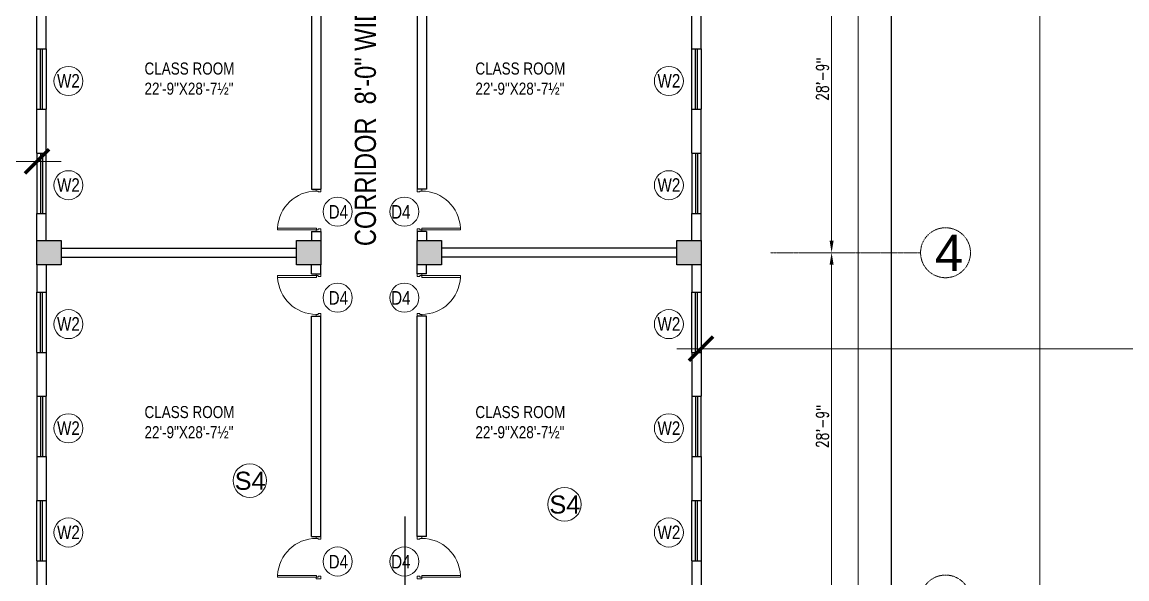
# Model space of a CAD drawing. Header units: inches. Extents: x -110725 to 51121, y 8404 to 44825.
# Drawn here: x 22167 to 23265, y 22044 to 22598 of the extents above; entities that cross this region are included whole.
import ezdxf

# ---------------------------------------------------------------- set-up
doc = ezdxf.new("R2010")
doc.units = ezdxf.units.IN
doc.header["$LTSCALE"] = 0.1
doc.header["$MEASUREMENT"] = 0
doc.linetypes.add('CENTER', pattern=[2, 1.25, -0.25, 0.25, -0.25])
doc.layers.get('0').update_dxf_attribs({"color": 1, "lineweight": 0})
doc.layers.get('Defpoints').update_dxf_attribs({"lineweight": 0})
for name, color, linetype in [('COL', 6, 'Continuous'), ('Column Hatch', 7, 'Continuous'), ('GF', 1, 'Continuous'), ('GFW', 5, 'Continuous'), ('GREEN BELT', 80, 'Continuous')]:
    doc.layers.add(name, color=color, linetype=linetype)
for name, color, linetype, lineweight in [('dim', 252, 'Continuous', 0), ('DOOR', 32, 'Continuous', 0), ('GRID', 8, 'CENTER', 0), ('TEXT', 3, 'Continuous', 0)]:
    doc.layers.add(name, color=color, linetype=linetype, lineweight=lineweight)
doc.styles.add('ATIF', font='arial.ttf')
doc.styles.add('EHSAN', font='arial.ttf', dxfattribs={"height": 54})
doc.styles.add('ROMANS', font='arial.ttf', dxfattribs={"width": 0.8, "height": 15})
doc.styles.add('WORKING', font='romans.shx', dxfattribs={"width": 0.75})
doc.dimstyles.new('1-8', dxfattribs={"dimtxt": 6, "dimasz": 6, "dimexe": 3, "dimexo": 1, "dimgap": 2, "dimtad": 1, "dimdec": 1, "dimzin": 3, "dimdsep": 46, "dimlunit": 4, "dimtxsty": 'WORKING', "dimcen": 2, "dimdle": 3, "dimadec": 0, "dimazin": 0, "dimtfac": 0.75, "dimtdec": 1, "dimtofl": 0, "dimtmove": 1, "dimatfit": 0, "dimfxl": 4, "dimtolj": 1, "dimtzin": 0, "dimlwd": -1, "dimlwe": -1, "dimarcsym": 1})
doc.dimstyles.new('DIM1', dxfattribs={"dimtxt": 54, "dimasz": 6, "dimexe": 6, "dimexo": 3, "dimgap": 1, "dimtad": 0, "dimzin": 0, "dimdsep": 46, "dimlunit": 4, "dimtxsty": 'EHSAN', "dimblk": 'ARCHTICK', "dimcen": 3, "dimdle": 6, "dimclrd": 4, "dimclre": 4, "dimclrt": 6, "dimadec": 0, "dimazin": 0, "dimtfac": 1, "dimtofl": 0, "dimtmove": 1, "dimatfit": 3, "dimldrblk": 'ARCHTICK', "dimfxl": 4, "dimtolj": 1, "dimtzin": 3, "dimlwd": -1, "dimlwe": -1, "dimarcsym": 0})

# ---------------------------------------------------------------- blocks, each defined once
blk = doc.blocks.new('_ArchTick')
at = {"color": 0, "linetype": 'ByBlock', "const_width": 0.15}
blk.add_lwpolyline([(-0.5, -0.5), (0.5, 0.5)], dxfattribs=at)
blk = doc.blocks.new('*D2206')
at = {"layer": 'Defpoints', "color": 0, "transparency": 16777216}
for p in [(22691.3, 23723), (23178.2, 23723), (22667.3, 21837.4)]:
    blk.add_point(p, dxfattribs=at)
at = {"layer": 'dim', "color": 4, "transparency": 16777216}
for p, q in [((23178.2, 23747), (23178.2, 22912.1)), ((22694.3, 23723), (23184.2, 23723)), ((23178.2, 21813.4), (23178.2, 22648.3)), ((22670.3, 21837.4), (23184.2, 21837.4))]:
    blk.add_line(p, q, dxfattribs=at)
at = {"layer": 'dim', "color": 4, "transparency": 16777216, "xscale": 24, "yscale": 24, "zscale": 24}
for p, rotation in [((23178.2, 23723), 90), ((23178.2, 21837.4), 270)]:
    blk.add_blockref('_ArchTick', p, dxfattribs=dict(at, rotation=rotation))
at = {"layer": 'dim', "color": 6, "transparency": 16777216, "insert": (23178.2, 22780.2), "char_height": 54, "attachment_point": 5, "rotation": 90, "style": 'EHSAN'}
blk.add_mtext('\\A1;157\'-1{\\H1x;\\S1/2;}"', dxfattribs=at)
blk = doc.blocks.new('*D2207')
at = {"layer": 'Defpoints', "color": 0, "transparency": 16777216}
for p in [(21351.9, 22459.2), (21351.9, 22423.9), (22181.3, 22407.5)]:
    blk.add_point(p, dxfattribs=at)
at = {"layer": 'dim', "color": 4, "transparency": 16777216}
for p, q in [((21327.9, 22459.2), (21653, 22459.2)), ((21351.9, 22426.9), (21351.9, 22465.2)), ((22205.3, 22459.2), (21880.2, 22459.2)), ((22181.3, 22410.5), (22181.3, 22465.2))]:
    blk.add_line(p, q, dxfattribs=at)
at = {"layer": 'dim', "color": 4, "transparency": 16777216, "xscale": 24, "yscale": 24, "zscale": 24, "rotation": 180}
blk.add_blockref('_ArchTick', (21351.9, 22459.2), dxfattribs=at)
at = {"layer": 'dim', "color": 4, "transparency": 16777216, "xscale": 24, "yscale": 24, "zscale": 24}
blk.add_blockref('_ArchTick', (22181.3, 22459.2), dxfattribs=at)
at = {"layer": 'dim', "color": 6, "transparency": 16777216, "insert": (21766.6, 22459.2), "char_height": 54, "attachment_point": 5, "style": 'EHSAN'}
blk.add_mtext('\\A1;69\'-1{\\H1x;\\S1/2;}"', dxfattribs=at)
blk = doc.blocks.new('*D2185')
at = {"layer": 'Defpoints', "color": 0, "transparency": 16777216}
for p in [(22841.3, 22309.5), (25088.3, 22309.3), (22841.3, 22273.1)]:
    blk.add_point(p, dxfattribs=at)
at = {"layer": 'dim', "color": 4, "transparency": 16777216}
for p, q in [((22841.3, 22306.5), (22841.3, 22267.1)), ((25088.3, 22306.3), (25088.3, 22267.1)), ((22817.3, 22273.1), (23852.6, 22273.1)), ((25112.3, 22273.1), (24077, 22273.1))]:
    blk.add_line(p, q, dxfattribs=at)
at = {"layer": 'dim', "color": 4, "transparency": 16777216, "xscale": 24, "yscale": 24, "zscale": 24, "rotation": 180}
blk.add_blockref('_ArchTick', (22841.3, 22273.1), dxfattribs=at)
at = {"layer": 'dim', "color": 4, "transparency": 16777216, "xscale": 24, "yscale": 24, "zscale": 24}
blk.add_blockref('_ArchTick', (25088.3, 22273.1), dxfattribs=at)
at = {"layer": 'dim', "color": 6, "transparency": 16777216, "insert": (23964.8, 22273.1), "char_height": 54, "attachment_point": 5, "style": 'EHSAN'}
blk.add_mtext('\\A1;187\'-3"', dxfattribs=at)
blk = doc.blocks.new('*D3199')
at = {"layer": 'Defpoints', "color": 0, "transparency": 16777216}
for p in [(22932, 22368.5), (22971.1, 22368.5), (22932, 22023.5)]:
    blk.add_point(p, dxfattribs=at)
at = {"layer": 'dim', "color": 0, "transparency": 16777216}
for p, q in [((22944, 22368.5), (22983.1, 22368.5)), ((22971.1, 22035.5), (22971.1, 22356.5)), ((22944, 22023.5), (22983.1, 22023.5))]:
    blk.add_line(p, q, dxfattribs=at)
for points in [[(22969.1, 22356.5), (22973.1, 22356.5), (22971.1, 22368.5)], [(22969.1, 22035.5), (22973.1, 22035.5), (22971.1, 22023.5)]]:
    blk.add_solid(points, dxfattribs=at)
at = {"layer": 'dim', "color": 0, "transparency": 16777216, "insert": (22962, 22196), "char_height": 12, "attachment_point": 5, "rotation": 90, "style": 'WORKING'}
blk.add_mtext('\\A1;28\'-9"', dxfattribs=at)
blk = doc.blocks.new('*D3200')
at = {"layer": 'Defpoints', "color": 0, "transparency": 16777216}
for p in [(22937.7, 22713.5), (22971.1, 22713.5), (22932, 22368.5)]:
    blk.add_point(p, dxfattribs=at)
at = {"layer": 'dim', "color": 0, "transparency": 16777216}
for p, q in [((22949.7, 22713.5), (22983.1, 22713.5)), ((22971.1, 22380.5), (22971.1, 22701.5)), ((22944, 22368.5), (22983.1, 22368.5))]:
    blk.add_line(p, q, dxfattribs=at)
for points in [[(22969.1, 22701.5), (22973.1, 22701.5), (22971.1, 22713.5)], [(22969.1, 22380.5), (22973.1, 22380.5), (22971.1, 22368.5)]]:
    blk.add_solid(points, dxfattribs=at)
at = {"layer": 'dim', "color": 0, "transparency": 16777216, "insert": (22962, 22541), "char_height": 12, "attachment_point": 5, "rotation": 90, "style": 'WORKING'}
blk.add_mtext('\\A1;28\'-9"', dxfattribs=at)
blk = doc.blocks.new('*D3204')
at = {"layer": 'Defpoints', "color": 0, "transparency": 16777216}
for p in [(22691.3, 23723), (22934.6, 21841.9), (22997.6, 21841.9)]:
    blk.add_point(p, dxfattribs=at)
at = {"layer": 'dim', "color": 0, "transparency": 16777216}
for p, q in [((22703.3, 23723), (23009.6, 23723)), ((22997.6, 23711), (22997.6, 21853.9)), ((22946.6, 21841.9), (23009.6, 21841.9))]:
    blk.add_line(p, q, dxfattribs=at)
for points in [[(22995.6, 23711), (22999.6, 23711), (22997.6, 23723)], [(22995.6, 21853.9), (22999.6, 21853.9), (22997.6, 21841.9)]]:
    blk.add_solid(points, dxfattribs=at)
at = {"layer": 'dim', "color": 0, "transparency": 16777216, "insert": (22988.5, 22782.4), "char_height": 12, "attachment_point": 5, "rotation": 90, "style": 'WORKING'}
blk.add_mtext('\\A1;156\'-9"', dxfattribs=at)
blk = doc.blocks.new('D2')
for p, q in [((-3, 34.85), (-1.5, 34.85)), ((-3, 1.85), (-3, 34.85)), ((-1.5, 34.85), (-1.5, 1.85)), ((-34.5, 1.88), (-36, 1.88)), ((-36, 1.88), (-36, -1.88)), ((-34.5, 0.38), (-34.5, 1.88)), ((-33.75, 0.38), (-34.5, 0.38)), ((-33.75, -1.88), (-33.75, 0.38)), ((-1.5, 1.85), (-3, 1.85)), ((-2.25, 0.38), (-2.25, -1.88)), ((-1.5, 0.38), (-2.25, 0.38)), ((0, 1.88), (-1.5, 1.88)), ((-1.5, 1.88), (-1.5, 0.38)), ((0, -1.88), (0, 1.88)), ((-36, -1.88), (-33.75, -1.88)), ((-2.25, -1.88), (0, -1.88))]:
    blk.add_line(p, q)
blk.add_arc((-1.5, 1.88), 33, 92.60525, 180)

msp = doc.modelspace()

# ---------------------------------------------------------------- hatches: boundary and pattern name
at = {"layer": 'Column Hatch'}
h = msp.add_hatch(color=256, dxfattribs=at)
h.dxf.hatch_style = 1
h.paths.add_polyline_path([(22205.32094, 22380.4645), (22181.32094, 22380.4645), (22181.32094, 22356.4645), (22205.32094, 22356.4645)])
h = msp.add_hatch(color=256, dxfattribs=at)
h.dxf.hatch_style = 1
h.paths.add_polyline_path([(22463.32094, 22380.4645), (22439.32094, 22380.4645), (22439.32094, 22356.4645), (22463.32094, 22356.4645)])
h = msp.add_hatch(color=256, dxfattribs=at)
h.dxf.hatch_style = 1
h.paths.add_polyline_path([(22583.32094, 22380.4645), (22559.32094, 22380.4645), (22559.32094, 22356.4645), (22583.32094, 22356.4645)])
h = msp.add_hatch(color=256, dxfattribs=at)
h.dxf.hatch_style = 1
h.paths.add_polyline_path([(22841.32094, 22380.4645), (22817.32094, 22380.4645), (22817.32094, 22356.4645), (22841.32094, 22356.4645)])

# ---------------------------------------------------------------- linework, layer by layer
at = {"layer": 'COL'}
for points in [[(22181.32094, 22380.4645), (22205.32094, 22380.4645), (22205.32094, 22356.4645), (22181.32094, 22356.4645)], [(22439.32094, 22380.4645), (22463.32094, 22380.4645), (22463.32094, 22356.4645), (22439.32094, 22356.4645)], [(22559.32094, 22380.4645), (22583.32094, 22380.4645), (22583.32094, 22356.4645), (22559.32094, 22356.4645)], [(22817.32094, 22380.4645), (22841.32094, 22380.4645), (22841.32094, 22356.4645), (22817.32094, 22356.4645)]]:
    msp.add_lwpolyline(points, close=True, dxfattribs=at)
at = {"layer": 'GF'}
for p, q in [((22454.32094, 22650.4645), (22454.32094, 22431.4645)), ((22463.32094, 22650.4645), (22463.32094, 22431.4645)), ((22559.32094, 22650.4645), (22559.32094, 22431.4645)), ((22568.32094, 22650.4645), (22568.32094, 22431.4645)), ((22181.32094, 22570.9645), (22181.32094, 22614.4645)), ((22190.32094, 22570.9645), (22190.32094, 22614.4645)), ((22832.32094, 22570.9645), (22832.32094, 22614.4645)), ((22841.32094, 22570.9645), (22841.32094, 22614.4645)), ((22181.32094, 22570.9645), (22190.32094, 22570.9645)), ((22832.32094, 22570.9645), (22841.32094, 22570.9645)), ((22181.32094, 22467.4645), (22181.32094, 22510.9645)), ((22181.32094, 22510.9645), (22190.32094, 22510.9645)), ((22190.32094, 22467.4645), (22190.32094, 22510.9645)), ((22832.32094, 22467.4645), (22832.32094, 22510.9645)), ((22832.32094, 22510.9645), (22841.32094, 22510.9645)), ((22841.32094, 22467.4645), (22841.32094, 22510.9645)), ((22181.32094, 22467.4645), (22190.32094, 22467.4645)), ((22832.32094, 22467.4645), (22841.32094, 22467.4645)), ((22454.32094, 22431.4645), (22463.32094, 22431.4645)), ((22568.32094, 22431.4645), (22559.32094, 22431.4645)), ((22181.32094, 22380.4645), (22181.32094, 22407.4645)), ((22181.32094, 22407.4645), (22190.32094, 22407.4645)), ((22190.32094, 22380.4645), (22190.32094, 22407.4645)), ((22832.32094, 22380.4645), (22832.32094, 22407.4645)), ((22832.32094, 22407.4645), (22841.32094, 22407.4645)), ((22841.32094, 22380.4645), (22841.32094, 22407.4645)), ((22454.32094, 22389.4645), (22454.32094, 22380.4645)), ((22454.32094, 22389.4645), (22463.32094, 22389.4645)), ((22463.32094, 22389.4645), (22463.32094, 22380.4645)), ((22559.32094, 22389.4645), (22559.32094, 22380.4645)), ((22568.32094, 22389.4645), (22559.32094, 22389.4645)), ((22568.32094, 22389.4645), (22568.32094, 22380.4645)), ((22205.32094, 22372.9645), (22439.32094, 22372.9645)), ((22817.32094, 22372.9645), (22583.32094, 22372.9645)), ((22205.32094, 22363.9645), (22439.32094, 22363.9645)), ((22817.32094, 22363.9645), (22583.32094, 22363.9645)), ((22181.32094, 22356.4645), (22181.32094, 22329.4645)), ((22190.32094, 22356.4645), (22190.32094, 22329.4645)), ((22454.32094, 22347.4645), (22454.32094, 22356.4645)), ((22454.32094, 22347.4645), (22463.32094, 22347.4645)), ((22463.32094, 22347.4645), (22463.32094, 22356.4645)), ((22559.32094, 22347.4645), (22559.32094, 22356.4645)), ((22568.32094, 22347.4645), (22559.32094, 22347.4645)), ((22568.32094, 22347.4645), (22568.32094, 22356.4645)), ((22832.32094, 22356.4645), (22832.32094, 22329.4645)), ((22841.32094, 22356.4645), (22841.32094, 22329.4645)), ((22181.32094, 22329.4645), (22190.32094, 22329.4645)), ((22832.32094, 22329.4645), (22841.32094, 22329.4645)), ((22454.32094, 22086.4645), (22454.32094, 22305.4645)), ((22454.32094, 22305.4645), (22463.32094, 22305.4645)), ((22463.32094, 22086.4645), (22463.32094, 22305.4645)), ((22559.32094, 22086.4645), (22559.32094, 22305.4645)), ((22568.32094, 22305.4645), (22559.32094, 22305.4645)), ((22568.32094, 22086.4645), (22568.32094, 22305.4645)), ((22181.32094, 22269.4645), (22181.32094, 22225.9645)), ((22181.32094, 22269.4645), (22190.32094, 22269.4645)), ((22190.32094, 22269.4645), (22190.32094, 22225.9645)), ((22832.32094, 22269.4645), (22832.32094, 22225.9645)), ((22832.32094, 22269.4645), (22841.32094, 22269.4645)), ((22841.32094, 22269.4645), (22841.32094, 22225.9645)), ((22181.32094, 22225.9645), (22190.32094, 22225.9645)), ((22832.32094, 22225.9645), (22841.32094, 22225.9645)), ((22181.32094, 22165.9645), (22181.32094, 22122.4645)), ((22181.32094, 22165.9645), (22190.32094, 22165.9645)), ((22190.32094, 22165.9645), (22190.32094, 22122.4645)), ((22832.32094, 22165.9645), (22832.32094, 22122.4645)), ((22832.32094, 22165.9645), (22841.32094, 22165.9645)), ((22841.32094, 22165.9645), (22841.32094, 22122.4645)), ((22181.32094, 22122.4645), (22190.32094, 22122.4645)), ((22832.32094, 22122.4645), (22841.32094, 22122.4645)), ((22547.32094, 21651.45841), (22547.32094, 22106.34155)), ((22454.32094, 22086.4645), (22463.32094, 22086.4645)), ((22568.32094, 22086.4645), (22559.32094, 22086.4645)), ((22181.32094, 22062.4645), (22181.32094, 22035.4645)), ((22181.32094, 22062.4645), (22190.32094, 22062.4645)), ((22190.32094, 22062.4645), (22190.32094, 22035.4645)), ((22832.32094, 22062.4645), (22832.32094, 22035.4645)), ((22832.32094, 22062.4645), (22841.32094, 22062.4645)), ((22841.32094, 22062.4645), (22841.32094, 22035.4645))]:
    msp.add_line(p, q, dxfattribs=at)
at = {"layer": 'GFW'}
for p, q in [((22181.32094, 22510.9645), (22181.32094, 22570.9645)), ((22184.82094, 22510.9645), (22184.82094, 22570.9645)), ((22186.82094, 22510.9645), (22186.82094, 22570.9645)), ((22190.32094, 22570.9645), (22190.32094, 22510.9645)), ((22832.32094, 22510.9645), (22832.32094, 22570.9645)), ((22835.82094, 22510.9645), (22835.82094, 22570.9645)), ((22837.82094, 22510.9645), (22837.82094, 22570.9645)), ((22841.32094, 22570.9645), (22841.32094, 22510.9645)), ((22181.32094, 22467.4645), (22181.32094, 22407.4645)), ((22184.82094, 22467.4645), (22184.82094, 22407.4645)), ((22186.82094, 22467.4645), (22186.82094, 22407.4645)), ((22190.32094, 22407.4645), (22190.32094, 22467.4645)), ((22832.32094, 22467.4645), (22832.32094, 22407.4645)), ((22835.82094, 22467.4645), (22835.82094, 22407.4645)), ((22837.82094, 22467.4645), (22837.82094, 22407.4645)), ((22841.32094, 22407.4645), (22841.32094, 22467.4645)), ((22181.32094, 22269.4645), (22181.32094, 22329.4645)), ((22184.82094, 22269.4645), (22184.82094, 22329.4645)), ((22186.82094, 22269.4645), (22186.82094, 22329.4645)), ((22190.32094, 22329.4645), (22190.32094, 22269.4645)), ((22832.32094, 22269.4645), (22832.32094, 22329.4645)), ((22835.82094, 22269.4645), (22835.82094, 22329.4645)), ((22837.82094, 22269.4645), (22837.82094, 22329.4645)), ((22841.32094, 22329.4645), (22841.32094, 22269.4645)), ((22181.32094, 22225.9645), (22181.32094, 22165.9645)), ((22184.82094, 22225.9645), (22184.82094, 22165.9645)), ((22186.82094, 22225.9645), (22186.82094, 22165.9645)), ((22190.32094, 22165.9645), (22190.32094, 22225.9645)), ((22832.32094, 22225.9645), (22832.32094, 22165.9645)), ((22835.82094, 22225.9645), (22835.82094, 22165.9645)), ((22837.82094, 22225.9645), (22837.82094, 22165.9645)), ((22841.32094, 22165.9645), (22841.32094, 22225.9645)), ((22181.32094, 22062.4645), (22181.32094, 22122.4645)), ((22184.82094, 22062.4645), (22184.82094, 22122.4645)), ((22186.82094, 22062.4645), (22186.82094, 22122.4645)), ((22190.32094, 22122.4645), (22190.32094, 22062.4645)), ((22832.32094, 22062.4645), (22832.32094, 22122.4645)), ((22835.82094, 22062.4645), (22835.82094, 22122.4645)), ((22837.82094, 22062.4645), (22837.82094, 22122.4645)), ((22841.32094, 22122.4645), (22841.32094, 22062.4645))]:
    msp.add_line(p, q, dxfattribs=at)
at = {"layer": 'GREEN BELT', "linetype": 'Continuous'}
msp.add_line((23030.32094, 23201.71777), (23030.32094, 20875.2792), dxfattribs=at)
at = {"layer": 'GRID'}
msp.add_line((22910.32094, 22368.4645), (23059.53342, 22368.4645), dxfattribs=at)
for centre in [(23084.34437, 22368.4645), (23084.34437, 22023.4645)]:
    msp.add_circle(centre, 24.81095, dxfattribs=at)
at = {"layer": 'TEXT', "linetype": 'Continuous'}
for centre in [(22212.56505, 22539.05334), (22809.37538, 22539.05334), (22212.56505, 22435.55334), (22809.37538, 22435.55334), (22480.14537, 22409.28426), (22546.48464, 22409.28426), (22480.14537, 22323.80622), (22546.48464, 22323.80622), (22212.56505, 22297.55334), (22809.37538, 22297.55334), (22212.56505, 22194.05334), (22809.37538, 22194.05334), (22212.56505, 22090.55334), (22809.37538, 22090.55334), (22480.14537, 22061.72818), (22546.48464, 22061.72818)]:
    msp.add_circle(centre, 14.42656, dxfattribs=at)
at = {"layer": 'TEXT'}
for centre in [(22392.80373, 22142.09216), (22705.61145, 22118.52023)]:
    msp.add_circle(centre, 16.6286, dxfattribs=at)

# ---------------------------------------------------------------- block references
at = {"layer": 'DOOR', "yscale": 1.166666666666262, "zscale": 1.166666666666262}
for p, xscale, rotation in [((22461.13344, 22389.4645), -1.166666666666262, 89.99999999952357), ((22561.50844, 22389.4645), 1.166666666666262, 270.0000000004765), ((22461.13344, 22347.4645), 1.166666666666262, 90.00000000047643), ((22561.50844, 22347.4645), -1.166666666666262, 269.9999999995236), ((22461.13344, 22044.4645), -1.166666666666262, 89.99999999952357), ((22561.50844, 22044.4645), 1.166666666666262, 270.0000000004765)]:
    msp.add_blockref('D2', p, dxfattribs=dict(at, xscale=xscale, rotation=rotation))

# ---------------------------------------------------------------- texts
at = {"layer": 'TEXT', "linetype": 'Continuous', "style": 'ROMANS', "width": 0.8}
for s, p in [('W2', (22201.24852, 22532.49247)), ('W2', (22798.05885, 22532.49247)), ('W2', (22201.24852, 22428.99247)), ('W2', (22798.05885, 22428.99247)), ('D4', (22471.19339, 22402.34513)), ('D4', (22533.32233, 22402.34513)), ('D4', (22471.19339, 22316.86709)), ('D4', (22533.32233, 22316.86709)), ('W2', (22201.24852, 22290.99247)), ('W2', (22798.05885, 22290.99247)), ('W2', (22201.24852, 22187.49247)), ('W2', (22798.05885, 22187.49247)), ('W2', (22201.24852, 22083.99247)), ('W2', (22798.05885, 22083.99247)), ('D4', (22471.19339, 22054.78905)), ('D4', (22533.32233, 22054.78905))]:
    msp.add_text(s, height=13.5, dxfattribs=at).set_placement(p)
at = {"layer": 'TEXT', "insert": (22497.19095, 22375.05105), "char_height": 21, "attachment_point": 1, "rotation": 90, "style": 'ROMANS'}
msp.add_mtext_dynamic_manual_height_columns('{\\fArial CYR|b0|i0|c204|p34;CORRIDOR\\fArial CYR|b0|i0|c0|p34;  8\'-0" WIDE}', width=1135.5, gutter_width=30, heights=[0], dxfattribs=at)
at = {"layer": 'TEXT', "attachment_point": 1}
for s, width, gutter_width, insert, char_height, style in [('{\\fArial CYR|b0|i0|c204|p34;CLASS ROOM\\P2\\fArial CYR|b0|i0|c0|p34;2\\fArial CYR|b0|i0|c204|p34;\'-\\fArial CYR|b0|i0|c0|p34;9\\fArial CYR|b0|i0|c204|p34;"X\\fArial CYR|b0|i0|c0|p34;28\\fArial CYR|b0|i0|c204|p34;\'-\\fArial CYR|b0|i0|c0|p34;7½\\fArial CYR|b0|i0|c204|p34;"}', 1135.5, 30, (22288.16562, 22557.47383), 12, 'ROMANS'), ('{\\fArial CYR|b0|i0|c204|p34;CLASS ROOM\\P2\\fArial CYR|b0|i0|c0|p34;2\\fArial CYR|b0|i0|c204|p34;\'-\\fArial CYR|b0|i0|c0|p34;9\\fArial CYR|b0|i0|c204|p34;"X\\fArial CYR|b0|i0|c0|p34;28\\fArial CYR|b0|i0|c204|p34;\'-\\fArial CYR|b0|i0|c0|p34;7½\\fArial CYR|b0|i0|c204|p34;"}', 1135.5, 30, (22617.06174, 22557.47383), 12, 'ROMANS'), ('4', 30.9854961, 15, (23073.78635, 22386.39337), 36, 'ATIF'), ('{\\fArial CYR|b0|i0|c204|p34;CLASS ROOM\\P2\\fArial CYR|b0|i0|c0|p34;2\\fArial CYR|b0|i0|c204|p34;\'-\\fArial CYR|b0|i0|c0|p34;9\\fArial CYR|b0|i0|c204|p34;"X\\fArial CYR|b0|i0|c0|p34;28\\fArial CYR|b0|i0|c204|p34;\'-\\fArial CYR|b0|i0|c0|p34;7½\\fArial CYR|b0|i0|c204|p34;"}', 1135.5, 30, (22288.16562, 22216.21462), 12, 'ROMANS'), ('{\\fArial CYR|b0|i0|c204|p34;CLASS ROOM\\P2\\fArial CYR|b0|i0|c0|p34;2\\fArial CYR|b0|i0|c204|p34;\'-\\fArial CYR|b0|i0|c0|p34;9\\fArial CYR|b0|i0|c204|p34;"X\\fArial CYR|b0|i0|c0|p34;28\\fArial CYR|b0|i0|c204|p34;\'-\\fArial CYR|b0|i0|c0|p34;7½\\fArial CYR|b0|i0|c204|p34;"}', 1135.5, 30, (22617.06174, 22216.21462), 12, 'ROMANS'), ('S4', 29.5717298, 15, (22377.78044, 22150.9437), 18, 'ATIF'), ('S4', 29.5717298, 15, (22690.58816, 22127.37177), 18, 'ATIF')]:
    msp.add_mtext_dynamic_manual_height_columns(s, width=width, gutter_width=gutter_width, heights=[0], dxfattribs=dict(at, insert=insert, char_height=char_height, style=style))

# ---------------------------------------------------------------- dimensions: what is measured, and where the dimension line sits
at = {"layer": 'dim'}
for base, p1, p2, dimstyle, override, picture, middle in [((23178.23205, 23722.9645, 27.16259), (22667.32094, 21837.41693, 27.16259), (22691.32094, 23722.9645, 27.16259), 'DIM1', {"dimtxt": 36, "dimasz": 24, "dimdle": 24}, '*D2206', (23178.23205, 22780.19071, 27.16259)), ((22997.6011, 21841.91693), (22691.32094, 23722.9645), (22934.59212, 21841.91693), '1-8', {"dimtxt": 12, "dimasz": 12, "dimexe": 12, "dimexo": 12, "dimtmove": 1, "dimfxl": 4}, '*D3204', (22988.45824, 22782.44071)), ((22971.1272, 22713.4645), (22932.04668, 22368.4645), (22937.68856, 22713.4645), '1-8', {"dimtxt": 12, "dimasz": 12, "dimexe": 12, "dimexo": 12, "dimtmove": 1, "dimfxl": 4}, '*D3200', (22961.98434, 22540.9645)), ((22971.1272, 22368.4645), (22932.04668, 22023.4645), (22932.04668, 22368.4645), '1-8', {"dimtxt": 12, "dimasz": 12, "dimexe": 12, "dimexo": 12, "dimtmove": 1, "dimfxl": 4}, '*D3199', (22961.98434, 22195.9645))]:
    dim = msp.add_linear_dim(base=base, p1=p1, p2=p2, angle=90, dimstyle=dimstyle, override=override, dxfattribs=at)
    dim.commit()
    dim.dimension.update_dxf_attribs({"geometry": picture, "text_midpoint": middle})
for base, p1, p2, picture, middle in [((21351.92113, 22459.21651, 27.16259), (22181.32094, 22407.4645, 27.16259), (21351.92113, 22423.85539, 27.16259), '*D2207', (21766.62104, 22459.21651, 27.16259)), ((22841.32094, 22273.07379), (25088.26792, 22309.25116), (22841.32094, 22309.45613), '*D2185', (23964.79443, 22273.07379))]:
    dim = msp.add_linear_dim(base=base, p1=p1, p2=p2, dimstyle='DIM1', override={"dimtxt": 36, "dimasz": 24, "dimdle": 24}, dxfattribs=at)
    dim.commit()
    dim.dimension.update_dxf_attribs({"geometry": picture, "text_midpoint": middle})

doc.saveas('drawing.dxf')
